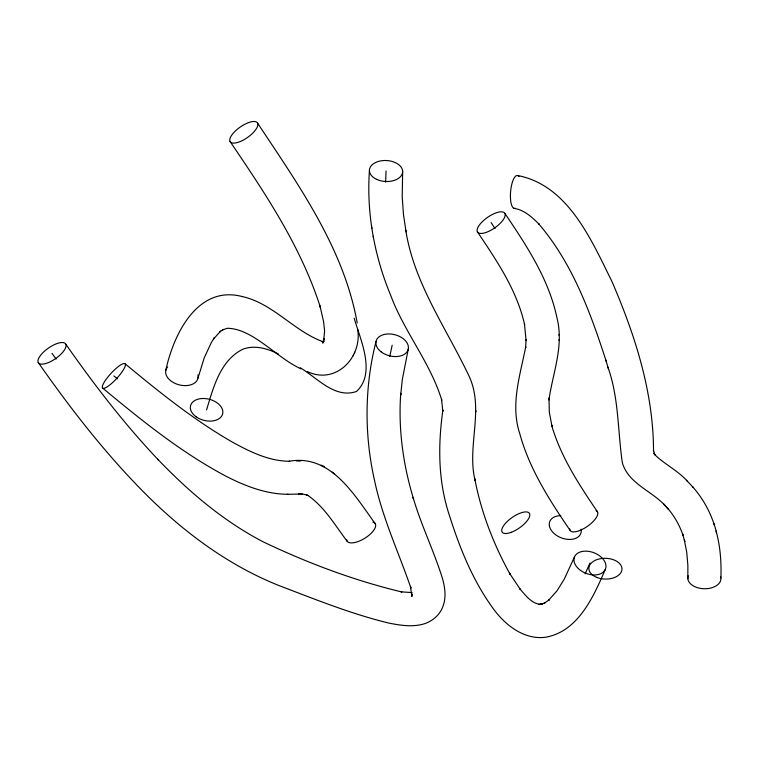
<?xml version="1.0" encoding="UTF-8"?>
<svg xmlns="http://www.w3.org/2000/svg" width="759" height="759" viewBox="0 0 759 759"><rect width="100%" height="100%" fill="white"/><g stroke="black" fill="none" stroke-linecap="round" stroke-linejoin="round"><path stroke-width="1.14" d="M357.65 329.083C362.404 357.508 335.876 385.069 307.404 371.616M720.898 577.969C721.467 562.201 720.319 546.243 716.069 530.996M687.844 578.756L687.872 565.474L686.762 552.41L684.305 539.801L684.817 541.565L682.531 533.795L683.024 535.474C679.115 523.606 672.436 512.667 663.499 503.91L668.594 509.308L667.873 508.558M504.906 213.45A16.565 6.366 -34.9 0 1 486.804 232.169A16.565 6.366 -34.9 0 1 481.728 222.283A16.565 6.366 -34.9 0 1 504.906 213.45C526.737 245.764 549.108 279.606 557.078 318.382C564.051 346.038 552.77 372.963 548.928 399.984L549.032 397.944L549.288 412.004L552.04 426.624L551.527 424.86C560.635 456.709 579.098 484.792 597.561 511.908M526.072 339.671L525.589 347.85L525.721 346.844C520.152 375.278 510.219 404.661 519.735 433.541C529.374 468.958 549.525 500.276 570.037 530.275M385.629 182.084L386.037 171.012M369.424 170.585C366.445 213.07 374.377 255.992 390.648 295.251C404.234 331.93 430.448 362.736 441.776 400.249L441.558 399.414L442.829 411.207L442.877 410.277C437.905 445.191 438.066 481.14 449.252 514.953C459.774 548.264 473.037 581.375 493.967 609.61C505.949 625.796 524.924 640.283 546.167 637.162C578.595 630.957 593.652 596.327 605.416 569.193A16.632 11.043 21 0 0 585.929 551.138A16.632 11.043 21 0 0 578.557 568.795A16.632 11.043 21 0 0 605.416 569.193M402.649 171.439L402.213 197.084L403.465 214.399L406.027 231.818L405.733 230.1C414.016 283.079 445.751 327.319 468.341 374.623C485.124 408.209 466.538 445.362 475.049 480.381L474.754 478.654C481.073 512.23 493.673 544.545 510.181 574.383L509.488 573.216L520.304 589.382L519.962 588.937C525.532 595.331 531.698 603.86 540.901 604.42L540.209 604.401L542.277 604.031L539.554 604.534L542.277 604.031M475.988 411.767L476.045 410.837M389.775 356.407L392.156 345.25M376.028 341.484C364.348 387.27 364.225 435.761 374.832 481.756C382.688 518.539 398.807 552.723 410.942 588.13L410.439 586.375L411.862 596.508L412.346 594.012L412.071 594.62M408.276 349.026L402.298 379.652L400.657 395.335L400.761 393.295C398.133 428.968 403.162 464.906 413.551 499.043L413.048 497.316C421.103 525.237 434.176 551.395 442.658 579.155C444.926 587.599 446.254 596.897 443.313 605.34C440.201 615.312 431.178 622.541 421.093 624.648C410.458 627 399.462 625.15 388.931 623.101C351.265 613.974 315.194 599.354 279.056 585.587C223.45 563.415 175.405 525.769 134.485 482.601L133.831 481.918C98.67 444.897 67.504 404.31 38.254 362.527M165.756 370.544C173.327 334.766 197.349 284.748 242.187 296.541M198.004 378.077L204.19 357.925L211.391 342.442L214.56 337.47L213.402 339.102L220.622 331.199L219.768 331.768L223.326 329.406L222.52 329.947L227.302 328.277C252.937 328.533 276.513 357.859 300.991 368.846M206.6 409.803C213.355 387.507 220.252 360.278 243.022 349.131C254.929 344.785 267.699 348.542 278.525 354.083M574.525 556.888L564.279 579.108L557.087 590.701L548.463 600.426L549.212 599.828L544.317 603.158L545.095 602.712L541.49 604.183M353.134 355.895L353.533 354.984M354.339 353.134L354.728 352.223M585.142 573.795L589.971 563.045M322.566 342.413L323.543 341.37L322.708 343.153L324.302 338.618L323.638 340.506L324.615 331.256L323.59 321.626L319.975 305.849L320.478 307.604C301.219 247.083 265.422 193.611 230.053 141.487M322.594 342.005L323.287 341.749M324.197 341.446L321.816 341.493L322.774 341.635C293.705 330.981 273.069 303.353 242.007 296.494M412.071 592.58L400.98 591.84L401.891 591.982C354.064 580.502 307.461 563.007 263.098 541.803C223.222 521.016 188.612 491.509 157.663 459.157L158.318 459.85C124.267 423.977 94.116 384.633 65.777 344.159A16.565 6.366 -34.9 0 0 42.599 352.992A16.565 6.366 -34.9 0 0 47.675 362.878A16.565 6.366 -34.9 0 0 65.777 344.159M102.569 388.048C141.497 420.296 181.173 452.449 226.011 476.225C245.214 486.064 266.058 494.213 287.946 494.27M287.367 494.28L299.435 494.081L298.837 494.09C299.141 492.306 312.49 496.974 306.532 494.877M374.937 523.274C354.434 495.115 330.658 453.692 289.103 461.273L289.682 461.263C268.857 461.254 249.626 451.577 231.799 441.776C193.564 419.708 159.02 391.929 125.14 363.808A16.565 3.814 -47.3 0 0 105.947 379.576A16.565 3.814 -47.3 0 0 110.482 384.405A16.565 3.814 -47.3 0 0 125.14 363.808M296.608 461.017L300.716 460.998M298.837 494.09L302.158 494.071M538.463 604.344L540.901 604.42M517.467 175.49C568.13 185.139 591.299 239.948 611.906 281.39C635.008 334.966 653.395 391.948 653.527 450.837L653.461 450.353L654.979 454.992L653.689 453.142C659.343 461.017 678.347 470.713 687.047 480.893M513.786 208.298C524.061 209.74 532.097 217.207 539.118 224.275L538.473 223.592C572.286 262.861 590.568 312.717 606.232 361.407M308.163 495.646C324.861 507.268 335.241 525.683 347.385 541.537M300.213 367.745C317.139 377.764 335.004 399.101 356.559 391.435C376.331 372.935 360.269 339.482 354.168 318.201M113.85 375.933L117.522 378.902M334.662 474.071L332.195 472.051M664.087 504.526C650.643 490.523 628.12 483.018 622.323 462.686C617.693 430.837 618.927 397.887 607.864 367.005M692.436 486.604C704.191 499.678 712.331 515.75 716.581 532.761M686.459 480.276L693.157 487.363M52.02 353.343L56.138 359.083M257.576 123.119A16.565 6.366 -34.9 0 1 239.464 141.838A16.565 6.366 -34.9 0 1 234.398 131.952A16.565 6.366 -34.9 0 1 257.576 123.119C298.477 184.978 343.922 248.497 357.204 322.964M477.383 231.818C496.737 260.603 516.993 290.374 524.63 324.738L524.45 323.799L526.101 340.687M491.149 222.634L495.029 228.563M713.849 523.482L714.333 525.171M605.739 359.69L608.367 368.741M371.606 226.723L371.901 228.468M373.2 236.267L373.494 237.984M558.985 334.311L559.013 335.307M559.108 339.539L559.136 340.554M197.947 374.823A16.565 10.882 14.4 0 1 179.124 384.832A16.565 10.882 14.4 0 1 167.606 366.976M596.014 510.608A16.565 6.366 -34.9 0 1 587.466 526.3A16.565 6.366 -34.9 0 1 569.734 528.947M515.427 208.27A16.565 5.313 -84.9 0 1 510.722 190.357A16.565 5.313 -84.9 0 1 519.004 176.505M720.708 576.925A16.565 10.389 1.6 0 1 703.906 588.737A16.565 10.389 1.6 0 1 688.214 575.796M372.868 522.116A16.565 6.897 -31.8 0 1 365.838 537.59A16.565 6.897 -31.8 0 1 346.626 539.554M581.109 529.146A16.632 11.043 21 0 1 568.225 539.412A16.632 11.043 21 0 1 549.668 527.078A16.632 11.043 21 0 1 560.778 515.646M323.913 466.633L321.228 465.286L323.913 466.633M376.606 179.361A16.632 10.503 3.1 0 0 402.593 172.388A16.632 10.503 3.1 0 0 378.912 161.287A16.632 10.503 3.1 0 0 376.606 179.361M381.046 351.778A16.565 10.882 14.4 0 0 408.01 349.994A16.565 10.882 14.4 0 0 387.413 333.988A16.565 10.882 14.4 0 0 381.046 351.778M196.145 416.805A16.565 10.882 14.4 0 0 222.624 413.997A16.565 10.882 14.4 0 0 201.04 398.608A16.565 10.882 14.4 0 0 196.145 416.805M511.319 532.287A16.565 6.366 -34.9 0 0 529.554 513.577A16.565 6.366 -34.9 0 0 506.443 522.277A16.565 6.366 -34.9 0 0 511.319 532.287M596.773 577.4A16.565 10.389 1.6 0 0 621.982 569.241A16.565 10.389 1.6 0 0 597.523 559.421A16.565 10.389 1.6 0 0 596.773 577.4"/></g></svg>
